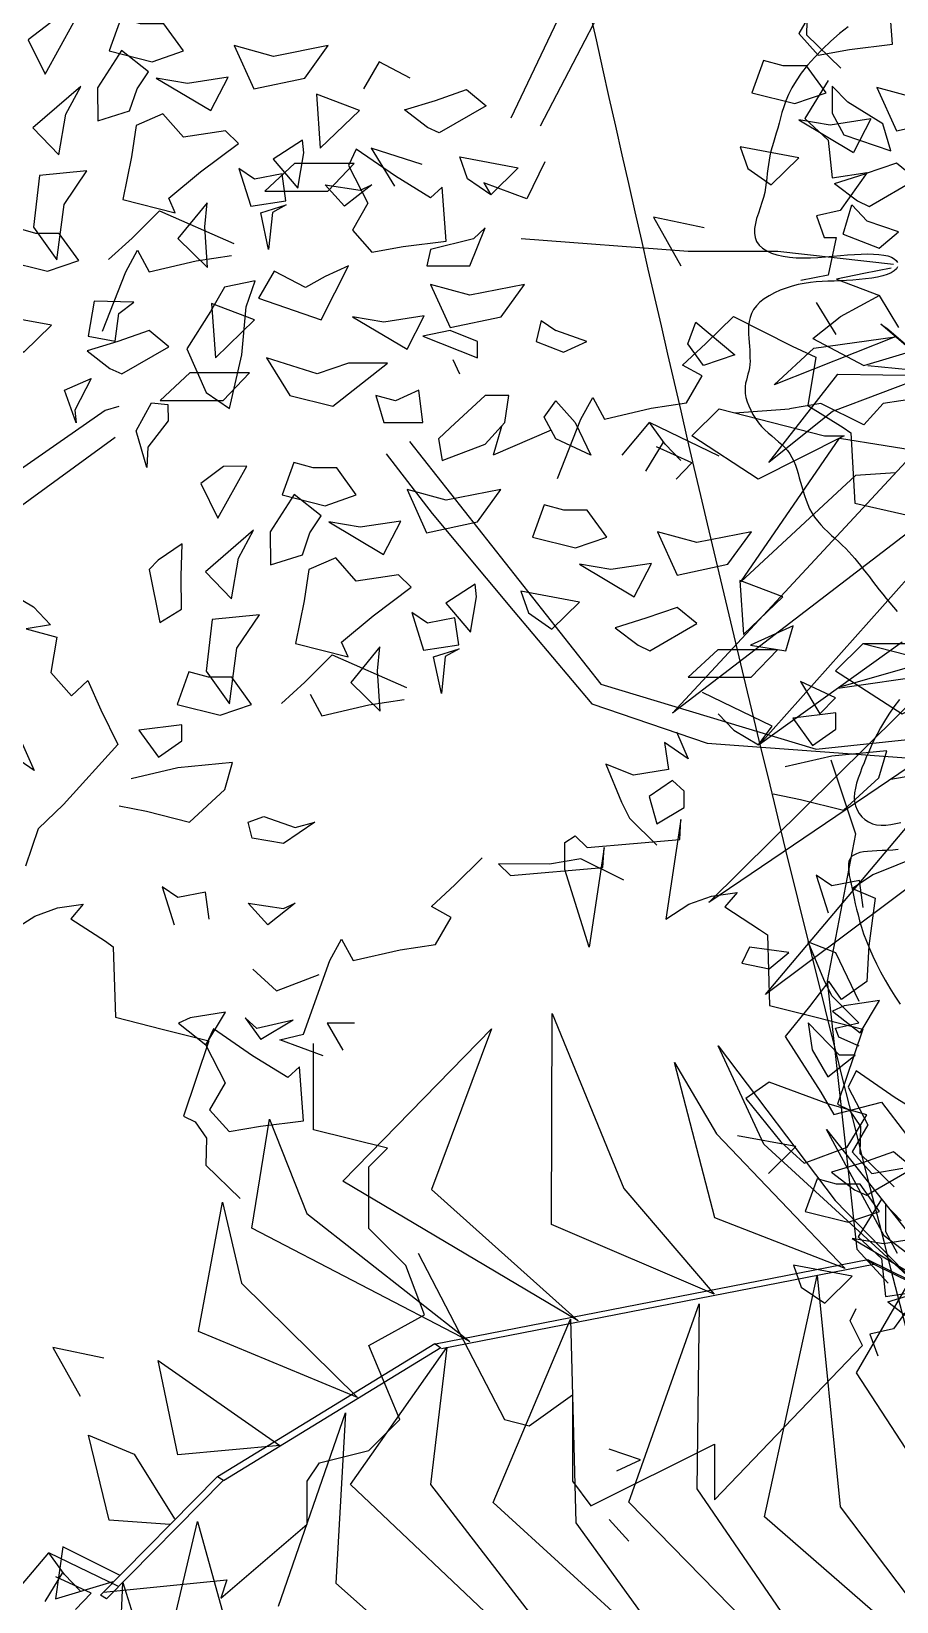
# Model space of a CAD drawing. Header units: metres. Extents: x 10 to 239, y 2 to 253.
# Drawn here: x 80.424 to 83.119, y 51.147 to 56.038 of the extents above; entities that cross this region are included whole.
import ezdxf

# ---------------------------------------------------------------- set-up
doc = ezdxf.new("R2010")
doc.units = ezdxf.units.M
doc.header["$MEASUREMENT"] = 0
doc.layers.add('1', color=7, linetype='Continuous')
doc.layers.add('cot200', color=9, linetype='Continuous')
doc.layers.add('barrera', color=7, linetype='Continuous', lineweight=0, true_color=0x9dbb63)
doc.layers.add('bloques ARBOLES', color=7, linetype='Continuous', true_color=0xb8d897)

# ---------------------------------------------------------------- blocks, each defined once
blk = doc.blocks.new('ARB5')
for points in [[(4843, 2720), (4814, 2786), (4781, 2854), (4745, 2920), (4707, 2984), (4668, 3044), (4629, 3097), (4590, 3143), (4553, 3182), (4516, 3214), (4481, 3242), (4446, 3266), (4413, 3287), (4381, 3306), (4350, 3324), (4321, 3341), (4292, 3359), (4265, 3376), (4238, 3393), (4212, 3409), (4186, 3424), (4159, 3438), (4133, 3451), (4106, 3463), (4079, 3474), (4051, 3485), (4023, 3496), (3995, 3507), (3966, 3520), (3936, 3534), (3906, 3551), (3876, 3569), (3846, 3590), (3815, 3610), (3784, 3630), (3754, 3647), (3724, 3661), (3694, 3670), (3666, 3673), (3638, 3670), (3611, 3660), (3585, 3644), (3561, 3622), (3539, 3595), (3518, 3564), (3499, 3528), (3482, 3489), (3467, 3447), (3454, 3402), (3442, 3356), (3432, 3308), (3423, 3259), (3414, 3211), (3405, 3163), (3397, 3116), (3387, 3071), (3378, 3028), (3368, 2988), (3357, 2951), (3346, 2917), (3333, 2887), (3321, 2862), (3307, 2842), (3292, 2827), (3277, 2817), (3263, 2813)], [(3235, 2820), (3224, 2831), (3215, 2848), (3208, 2870), (3204, 2898), (3203, 2929), (3204, 2965), (3208, 3003), (3213, 3043), (3220, 3085), (3227, 3127), (3236, 3168), (3245, 3208), (3254, 3247), (3263, 3286), (3271, 3324), (3279, 3362), (3285, 3400), (3290, 3440), (3293, 3480), (3293, 3521), (3292, 3563), (3288, 3604), (3281, 3645), (3273, 3684), (3262, 3720), (3248, 3753), (3231, 3782), (3212, 3806), (3191, 3826), (3168, 3842), (3143, 3855), (3118, 3866), (3091, 3874), (3064, 3880), (3038, 3886), (3011, 3891), (2986, 3896), (2961, 3901), (2936, 3906), (2913, 3912), (2890, 3918), (2869, 3925), (2849, 3933), (2830, 3943), (2812, 3953), (2794, 3963), (2776, 3974), (2758, 3984), (2738, 3992), (2717, 3999), (2693, 4004), (2667, 4006), (2639, 4006), (2609, 4003), (2579, 3998), (2548, 3991), (2517, 3981), (2486, 3970), (2457, 3957), (2430, 3942), (2404, 3926), (2379, 3909), (2354, 3892), (2331, 3875), (2307, 3860), (2283, 3846), (2259, 3834), (2234, 3825), (2208, 3818), (2181, 3813), (2153, 3809), (2125, 3807), (2096, 3806), (2067, 3806), (2037, 3806), (2007, 3806), (1976, 3805), (1945, 3804), (1914, 3802), (1883, 3799), (1852, 3794), (1822, 3787), (1791, 3777), (1762, 3765), (1732, 3751), (1703, 3736), (1675, 3719), (1646, 3701), (1619, 3684), (1592, 3666), (1565, 3650), (1538, 3634), (1512, 3620), (1486, 3607), (1460, 3594), (1433, 3582), (1405, 3570), (1377, 3558), (1348, 3546), (1317, 3533), (1285, 3520), (1252, 3507), (1219, 3493), (1185, 3478), (1151, 3463), (1117, 3448), (1083, 3432), (1050, 3416)], [(489, 3553), (451, 3601), (413, 3645), (376, 3685), (341, 3722), (307, 3755), (274, 3785), (241, 3813), (210, 3838), (179, 3863), (148, 3886), (119, 3909), (89, 3930), (60, 3951), (31, 3969), (2, 3985), (-26, 3998), (-55, 4008), (-83, 4014), (-111, 4015), (-139, 4012), (-166, 4005), (-191, 3994), (-214, 3979), (-235, 3961), (-253, 3939), (-267, 3914), (-278, 3886), (-285, 3856), (-290, 3824), (-293, 3790), (-295, 3757)], [(-462, 3820), (-455, 3855), (-448, 3890), (-440, 3924), (-432, 3957), (-426, 3988), (-420, 4017), (-417, 4044), (-415, 4068), (-416, 4091), (-420, 4110), (-426, 4127), (-437, 4141), (-451, 4152), (-469, 4160), (-490, 4166), (-514, 4171), (-541, 4174), (-569, 4176), (-599, 4177), (-631, 4179), (-663, 4181), (-696, 4183), (-731, 4185), (-768, 4187), (-807, 4187), (-848, 4187), (-891, 4186), (-937, 4184), (-987, 4179), (-1039, 4173), (-1093, 4165), (-1149, 4155), (-1207, 4143), (-1266, 4128), (-1326, 4112), (-1386, 4094), (-1446, 4073)]]:
    blk.add_lwpolyline(points)
blk = doc.blocks.new('A$C16B70096')
for p, q in [((1357, 1487), (1295, 1433.5)), ((1300.5, 1437.5), (1362.5, 1490.5)), ((1362.5, 1490.5), (1357, 1487)), ((1424, 1468.5), (1349.5, 1479)), ((1349.5, 1479), (1460.5, 1435)), ((1460.5, 1435), (1424, 1468.5)), ((1402, 1444.5), (1319.5, 1443.5)), ((1319.5, 1443.5), (1407, 1410.5)), ((1465.5, 1363.5), (1402, 1444.5)), ((1407, 1410.5), (1465.5, 1363.5)), ((1400.5, 1386), (1248.5, 1361.5)), ((1491, 1254), (1400.5, 1386)), ((1554, 1133.5), (1339.5, 1364)), ((1349, 1354), (1386, 1351.5)), ((1386, 1351.5), (1491, 1254)), ((1328.5, 1306), (1554, 1133.5)), ((1474, 1104.5), (1336, 1259.5)), ((1399, 1158), (1219.5, 1209)), ((1343, 1198.5), (1474, 1104.5)), ((1156, 1191), (1402, 1156)), ((1520.5, 959.5), (1316.5, 1161.5)), ((1139.5, 1110.5), (1353.5, 1072.5)), ((1295, 1112.5), (1520.5, 959.5)), ((1468.5, 875), (1311, 1062)), ((1291.5, 1007.5), (1468.5, 875)), ((1664.5, 857.5), (1598.5, 697)), ((1665, 664), (1664.5, 857.5)), ((1856.5, 703.5), (1720, 843.5)), ((1720, 843.5), (1775, 696)), ((1512, 828), (1404.5, 686)), ((1470, 737.5), (1512, 828)), ((1552, 812.5), (1513.5, 747)), ((1515, 670), (1552, 812.5)), ((1412.5, 751), (1326.5, 642.5)), ((1359.5, 653.5), (1412.5, 751)), ((1924, 760.5), (1889.5, 674)), ((1940, 660.5), (1924, 760.5)), ((1331.5, 610.5), (1470, 737.5)), ((1513.5, 747), (1395.5, 623.5)), ((1598.5, 697), (1515.5, 600)), ((1640.5, 575.5), (1856.5, 703.5)), ((1775, 696), (1640.5, 575.5)), ((1404.5, 686), (1331.5, 610.5)), ((1967, 684.5), (1949.5, 610)), ((1989, 565.5), (1967, 684.5)), ((1395.5, 623.5), (1515, 670)), ((1515.5, 600), (1665, 664)), ((1889.5, 674), (1740, 556.5)), ((1253.5, 572), (1359.5, 653.5)), ((1740, 556.5), (1940, 660.5)), ((1097.5, 495), (1374.5, 631.5)), ((1369, 627.5), (1099, 494)), ((1369, 627.5), (1374.5, 631.5)), ((1374.5, 631.5), (1369, 627.5)), ((1766, 550), (1369, 627.5)), ((1374.5, 631.5), (1771.5, 554)), ((1385, 527.5), (1336.5, 611)), ((1421, 617), (1400, 404.5)), ((1469.5, 395.5), (1421, 617)), ((1949.5, 610), (1843, 505)), ((1594, 409), (1529.5, 591)), ((1529.5, 591), (1531.5, 421)), ((1647.5, 577), (1642.5, 390)), ((1718.5, 408.5), (1647.5, 577)), ((1843, 505), (1989, 565.5)), ((1849.5, 425), (1761, 551)), ((1761, 551), (1776, 425)), ((1772, 554.5), (1766.5, 550.5)), ((1766.5, 550.5), (1966, 428.5)), ((1771.5, 554), (1767, 551)), ((1971.5, 432.5), (1772, 554.5)), ((2026, 539), (1914.5, 461)), ((2008, 452.5), (2026, 539)), ((1258, 332.5), (1385, 527.5)), ((1915.5, 313.5), (1854, 491)), ((1854, 491), (1863, 334.5)), ((2090, 470.5), (2048, 453)), ((2071, 392.5), (2090, 470.5)), ((1914.5, 461), (2008, 452.5)), ((2048, 453), (2011, 393.5)), ((1531.5, 421), (1357.5, 167.5)), ((1577.5, 167.5), (1849.5, 425)), ((1776, 425), (1577.5, 167.5)), ((1971.5, 432.5), (1966, 429)), ((1966, 429), (2073.5, 320)), ((2079, 323.5), (1971.5, 432.5)), ((1400, 404.5), (1248, 203)), ((1357.5, 167.5), (1594, 409)), ((1535.5, 241.5), (1718.5, 408.5)), ((1248, 203), (1469.5, 395.5)), ((1642.5, 390), (1535.5, 241.5)), ((1990, 391), (1961.5, 288.5)), ((2016.5, 279), (1990, 391)), ((2015.5, 388.5), (2071, 392.5)), ((2061.5, 342), (2113.5, 368)), ((2113.5, 368), (2120.5, 320)), ((1863, 334.5), (1740.5, 226)), ((2058.5, 335), (2018, 205)), ((2063, 237.5), (2058.5, 335)), ((2120.5, 320), (2067.5, 336)), ((2073.5, 320), (2079, 323.5))]:
    blk.add_line(p, q)
blk = doc.blocks.new('ARBOL22')
for points in [[(0.2961, 0.2167), (0.4461, 0.5042), (0.6051, 0.5828), (0.6248, 0.7006), (0.782, 0.7399), (0.9196, 0.8578), (0.9393, 1.015), (1.0179, 1.2704), (1.0375, 1.624)], [(0.2513, 0.2291), (0.3889, 0.5182), (0.6248, 0.6613), (0.7231, 0.7203), (0.9393, 0.8185), (0.9786, 0.956), (1.0565, 1.565)], [(0.7047, 0.3973), (0.7037, 0.3559), (0.7564, 0.3049)], [(0.8357, 0.3418), (0.8296, 0.4247)], [(0.7158, 0.3998), (0.6919, 0.3584)], [(0.6919, 0.3584), (0.7219, 0.3252)], [(0.7698, 0.3336), (0.8357, 0.3418)], [(0.0968, 0.29), (0.0489, 0.3149), (0.0249, 0.2734)], [(0.6381, 0.3169), (0.6201, 0.2672)], [(0.668, 0.3087), (0.6381, 0.3169)], [(0.7219, 0.3252), (0.7698, 0.3336)], [(0.7039, 0.3087), (0.668, 0.3087)], [(0.7339, 0.2672), (0.7039, 0.3087)], [(0.6201, 0.2672), (0.686, 0.2507)], [(0.686, 0.2507), (0.7339, 0.2672)], [(0.7371, 0.286), (0.7012, 0.228)], [(0.743, 0.2777), (0.743, 0.2362)], [(0.7671, 0.2529), (0.743, 0.2777)], [(0.8117, 0.2756), (0.8416, 0.2092)], [(0.8716, 0.259), (0.8117, 0.2756)], [(0.8209, 0.2198), (0.7671, 0.2529)], [(0.7398, 0.2176), (0.6919, 0.2258)], [(0.6919, 0.2258), (0.7758, 0.1761)], [(0.7012, 0.228), (0.7371, 0.1949)], [(0.8021, 0.2272), (0.7398, 0.2176)], [(0.743, 0.2362), (0.761, 0.2031)], [(0.8021, 0.2272), (0.7758, 0.1761)], [(0.833, 0.1782), (0.8209, 0.2198)], [(0.8416, 0.2092), (0.9195, 0.2258)], [(0.7371, 0.1949), (0.743, 0.1369)], [(0.761, 0.2031), (0.833, 0.1782)], [(0.1148, 0.1574), (0.0369, 0.1823), (0.0728, 0.1243)], [(0.3029, 0.1617), (0.2755, 0.1047), (0.2096, 0.1296), (0.2203, 0.111), (0.1844, 0.1357), (0.1725, 0.169), (0.2623, 0.1523), (0.2203, 0.111)], [(0.6919, 0.1679), (0.6022, 0.1845)], [(0.6022, 0.1845), (0.614, 0.1512)], [(0.614, 0.1512), (0.6499, 0.1265)], [(0.6499, 0.1265), (0.6919, 0.1679)], [(0.743, 0.1369), (0.7969, 0.1451)], [(0.7969, 0.1451), (0.7551, 0.0872)], [(0.8416, 0.1596), (0.7937, 0.143)], [(0.8716, 0.1348), (0.8416, 0.1596)], [(0.7466, 0.1285), (0.7937, 0.143)], [(0.7466, 0.1285), (0.7817, 0.1017)], [(0.7998, 0.0933), (0.8716, 0.1348)], [(0.7817, 0.1017), (0.7998, 0.0933)], [(-0.3653, 0.0117), (-0.3294, 0.0448), (-0.2874, 0.0863), (-0.1736, 0.0366)], [(0.4693, 0.0769), (0.5113, 0.0023)], [(0.5472, 0.0602), (0.4693, 0.0769)], [(0.7551, 0.0872), (0.7192, 0.0789)], [(0.7192, 0.0789), (0.731, 0.0458)], [(0.7602, 0.0509), (0.773, 0.0956)], [(0.7969, 0.0707), (0.773, 0.0956)], [(0.7602, 0.0509), (0.815, 0.0292)], [(0.8448, 0.0541), (0.7969, 0.0707)], [(0.815, 0.0292), (0.8448, 0.0541)], [(-0.3749, -0.098), (-0.339, -0.007), (-0.3211, 0.0261)], [(-0.3211, 0.0261), (-0.3031, -0.007)], [(0.8368, 0.0045), (0.6599, 0.0241), (0.5223, 0.0241), (0.2667, 0.0438)], [(0.731, 0.0458), (0.7491, 0.0458)], [(0.7491, 0.0458), (0.7371, -0.0122)], [(-0.3031, -0.007), (-0.2313, 0.0097)], [(-0.2313, 0.0097), (-0.1773, 0.0179)], [(0.7371, -0.0122), (0.6951, -0.0204)], [(0.7914, -0.0097), (0.7496, -0.0181)], [(0.7496, -0.0181), (0.8155, -0.043)], [(0.8334, -0.0015), (0.7914, -0.0097)], [(0.8155, -0.043), (0.7555, -0.0761)], [(0.8454, -0.0925), (0.8155, -0.043)], [(0.7491, -0.1032), (0.7192, -0.0537)], [(0.2974, -0.0817), (0.2896, -0.1137)], [(0.2974, -0.0817), (0.3196, -0.097)], [(0.3224, -0.3238), (0.3583, -0.2327), (0.3762, -0.1996), (0.3942, -0.2327), (0.466, -0.2161), (0.52, -0.2078), (0.5439, -0.1665), (0.5139, -0.1499), (0.5498, -0.1167), (0.5918, -0.0752), (0.682, -0.1209), (0.7179, -0.1376), (0.706, -0.212), (0.7599, -0.2453), (0.7719, -0.2535), (0.7778, -0.3612), (0.8496, -0.3777), (0.9216, -0.3943), (0.8855, -0.5103), (0.9037, -0.5185), (0.9216, -0.5434), (0.9216, -0.5847), (0.9755, -0.6345)], [(0.5219, -0.1174), (0.534, -0.0843)], [(0.534, -0.0843), (0.5938, -0.1341)], [(0.7137, -0.1092), (0.7555, -0.0761)], [(0.2896, -0.1137), (0.3316, -0.1302)], [(0.3675, -0.1137), (0.3196, -0.097)], [(0.3316, -0.1302), (0.3675, -0.1137)], [(0.5458, -0.1505), (0.5219, -0.1174)], [(0.7137, -0.1092), (0.7914, -0.1505)], [(0.1727, -0.1638), (0.1623, -0.1417)], [(0.5938, -0.1341), (0.5458, -0.1505)], [(0.7914, -0.1505), (0.8752, -0.1257)], [(0.7975, -0.1505), (0.8813, -0.1589)], [(-0.3497, -0.2135), (-0.3706, -0.2193), (-0.5363, -0.3345), (-0.5603, -0.4025), (-0.8832, -0.5386), (-1.0617, -0.6423), (-1.205, -0.6077), (-1.4148, -0.6158)], [(0.3017, -0.2296), (0.3196, -0.2048)], [(0.3196, -0.2048), (0.3496, -0.2379)], [(0.7255, -0.2085), (0.6776, -0.2169)], [(0.7914, -0.2416), (0.7255, -0.2085)], [(0.8214, -0.2085), (0.7914, -0.2416)], [(0.8752, -0.2003), (0.8214, -0.2085)], [(0.3196, -0.2627), (0.3017, -0.2296)], [(0.3496, -0.2379), (0.3735, -0.2876)], [(0.4214, -0.2876), (0.4634, -0.2379)], [(0.5698, -0.2894), (0.4634, -0.2379)], [(0.4873, -0.271), (0.4634, -0.2379)], [(0.5279, -0.2582), (0.5699, -0.2169)], [(0.5699, -0.2169), (0.7316, -0.2582)], [(0.5938, -0.223), (0.6776, -0.2169)], [(-0.5926, -0.4537), (-0.4803, -0.5201), (-0.4546, -0.5477), (-0.4917, -0.5541), (-0.4445, -0.5667), (-0.454, -0.6206), (-0.4224, -0.6564), (-0.3971, -0.6333), (-0.3771, -0.6778), (-0.3511, -0.7309), (-0.4345, -0.8229), (-0.4734, -0.8604), (-0.4925, -0.9173)], [(-0.3553, -0.2607), (-0.5919, -0.433), (-1.0999, -0.6914), (-1.4181, -0.5798)], [(0.2364, -0.2438), (0.2238, -0.2876)], [(0.3125, -0.2497), (0.2238, -0.2876)], [(0.3735, -0.2876), (0.3196, -0.2627)], [(0.6297, -0.3245), (0.5279, -0.2582)], [(0.7614, -0.2582), (0.6297, -0.3245)], [(0.7316, -0.2582), (0.7614, -0.2582)], [(0.0601, -0.2856), (0.1301, -0.3773), (0.2543, -0.5256), (0.3747, -0.669), (0.5514, -0.7291), (0.9606, -0.7594), (1.1512, -1.2067), (1.2148, -1.3558), (1.3427, -1.5344)], [(0.0955, -0.2667), (0.3885, -0.6389), (0.7185, -0.7382), (1.0902, -0.6989), (1.7287, -0.836)], [(0.4843, -0.2679), (0.4573, -0.3125)], [(0.5279, -0.2996), (0.474, -0.2749)], [(0.5113, -0.2959), (0.4873, -0.271)], [(0.504, -0.3245), (0.5279, -0.2996)], [(1.0118, -0.6015), (0.9459, -0.5684), (0.898, -0.5768), (0.7903, -0.5768), (0.7483, -0.6181), (0.8501, -0.6844), (0.9818, -0.6181), (0.952, -0.6181), (0.7903, -0.5768)], [(-0.1007, -0.6685), (-0.0648, -0.6354), (-0.0228, -0.5938), (0.0911, -0.6436)], [(-0.0565, -0.654), (-0.0385, -0.6871)], [(-0.0385, -0.6871), (0.0333, -0.6705)], [(0.0333, -0.6705), (0.0873, -0.6623)], [(0.5686, -0.6844), (0.5926, -0.7092), (0.6304, -0.7316), (0.6511, -0.7028), (0.5447, -0.6513)], [(0.8788, -0.9013), (0.8053, -0.9308), (0.7741, -0.9519), (0.8088, -0.9666), (0.7992, -1.0396), (0.7963, -1.0942), (0.7574, -1.122), (0.738, -1.0938), (0.7085, -1.1327), (0.6713, -1.1786), (0.7255, -1.2638), (0.7455, -1.2979), (0.8185, -1.2789), (0.8568, -1.3293)], [(0.5044, -0.7116), (0.5223, -0.753), (0.4864, -0.7281), (0.4923, -0.7696), (0.4385, -0.7779), (0.3966, -0.7614), (0.4205, -0.8194), (0.4326, -0.8441), (0.4744, -0.8856)], [(-0.4976, -0.7297), (-0.4796, -0.7711), (-0.5155, -0.7462), (-0.5096, -0.7877), (-0.5634, -0.796), (-0.6053, -0.7795), (-0.5814, -0.8375), (-0.5694, -0.8622), (-0.5275, -0.9037)], [(0.6528, -0.8069), (0.6948, -0.8153), (0.7607, -0.8318), (0.8146, -0.7822), (0.8266, -0.7407), (0.7428, -0.7489), (0.671, -0.7656)], [(-0.3491, -0.825), (-0.3071, -0.8334), (-0.2412, -0.8499), (-0.1873, -0.8003), (-0.1753, -0.7588), (-0.2591, -0.767), (-0.331, -0.7837)], [(0.741, -0.7545), (0.7789, -0.8679), (0.7354, -1.0938), (0.7809, -1.5045), (0.829, -1.5566)], [(-0.5137, -1.0167), (-0.4783, -0.994), (-0.4437, -0.9815), (-0.4045, -0.976), (-0.423, -0.998), (-0.37, -1.0326), (-0.3582, -1.0411), (-0.3548, -1.1489), (-0.2834, -1.1671), (-0.2118, -1.1854), (-0.2507, -1.3005), (-0.2327, -1.3092), (-0.2154, -1.3344), (-0.2164, -1.3758), (-0.1637, -1.4268)], [(0.4238, -0.9392), (0.3579, -0.9061), (0.31, -0.9145), (0.2317, -0.914), (0.2503, -0.9317), (0.3918, -0.9194), (0.3936, -0.8887), (0.3706, -1.0414), (0.3336, -0.9224), (0.3336, -0.8811), (0.3494, -0.8713), (0.368, -0.8889), (0.5095, -0.8766), (0.5113, -0.8459), (0.4883, -0.9986), (0.5236, -0.9759), (0.5583, -0.9634), (0.5975, -0.958), (0.5789, -0.9799), (0.6319, -1.0145), (0.6438, -1.023), (0.6471, -1.1308), (0.7185, -1.149), (0.7901, -1.1673), (0.7513, -1.2824), (0.7692, -1.2911), (0.7865, -1.3163), (0.7856, -1.3577), (0.8382, -1.4087)], [(-0.0369, -1.2083), (-0.1028, -1.1835), (-0.0669, -1.1751), (-0.0264, -1.0623), (-0.0085, -1.0292), (0.0095, -1.0623), (0.0813, -1.0457), (0.1353, -1.0375), (0.1592, -0.9961), (0.1292, -0.9795), (0.1651, -0.9464), (0.2071, -0.9049)], [(0.7428, -0.9477), (0.7187, -0.9313)], [(0.7187, -0.9313), (0.7369, -0.9892)], [(-0.2832, -0.9494), (-0.2651, -1.0073)], [(-0.2591, -0.9658), (-0.2832, -0.9494)], [(-0.2171, -0.9576), (-0.2591, -0.9658)], [(-0.2112, -0.9989), (-0.2171, -0.9576)], [(0.7848, -0.9395), (0.7428, -0.9477)], [(0.7907, -0.9808), (0.7848, -0.9395)], [(-0.1214, -1.0073), (-0.1513, -0.9742)], [(-0.1513, -0.9742), (-0.0974, -0.9825)], [(-0.0794, -0.9742), (-0.1214, -1.0073)], [(-0.0974, -0.9825), (-0.0794, -0.9742)], [(0.7847, -1.1931), (0.7532, -1.1793), (0.7483, -1.1658), (0.7842, -1.1575), (0.7424, -1.116), (0.7303, -1.0913), (0.7065, -1.0333), (0.7483, -1.0498), (0.7842, -1.1244)], [(-0.1444, -1.0752), (-0.1084, -1.1083)], [(-0.1084, -1.1083), (-0.0426, -1.0834)], [(0.8157, -1.1233), (0.7617, -1.1317)], [(0.7858, -1.173), (0.8157, -1.1233)], [(-0.2402, -1.1498), (-0.2582, -1.158)], [(-0.1862, -1.1414), (-0.2402, -1.1498)], [(-0.2162, -1.1911), (-0.1862, -1.1414)], [(-0.1384, -1.1662), (-0.1564, -1.1498)], [(-0.1564, -1.1498), (-0.1323, -1.1829)], [(-0.0828, -1.1536), (-0.1384, -1.1662)], [(-0.0828, -1.1536), (-0.1323, -1.1829)], [(0.7617, -1.1317), (0.7438, -1.1399)], [(0.7438, -1.1399), (0.7858, -1.173)], [(-0.2582, -1.158), (-0.2162, -1.1911)], [(0.0115, -1.158), (-0.0305, -1.158)], [(-0.0305, -1.158), (-0.0067, -1.1993)], [(-0.373, -2.0299), (-0.184, -2.011), (-0.1934, -2.0393), (-0.0611, -1.9259), (-0.0611, -1.8598), (-0.0422, -1.8315), (0.0334, -1.8126), (0.0807, -1.7653), (0.0334, -1.652), (0.1185, -1.6047), (0.0901, -1.5292), (0.0334, -1.4725), (0.0334, -1.378), (0.0618, -1.3497), (-0.0516, -1.3213), (-0.0516, -1.1891)], [(0.7797, -1.231), (0.7678, -1.2559)], [(0.8396, -1.2725), (0.7797, -1.231)], [(0.7678, -1.2559), (0.7976, -1.3138)], [(0.8935, -1.3056), (0.8396, -1.2725)], [(0.7976, -1.3138), (0.7737, -1.3552)], [(0.6456, -1.3885), (0.6876, -1.3471), (0.5979, -1.3305)], [(0.7737, -1.3552), (0.8037, -1.3885)], [(0.8037, -1.3885), (0.8516, -1.3801)], [(0.7199, -1.3967), (0.7019, -1.4464)], [(0.7498, -1.4049), (0.7199, -1.3967)], [(0.7858, -1.4049), (0.7498, -1.4049)], [(0.8157, -1.4464), (0.7858, -1.4049)], [(0.8189, -1.4277), (0.783, -1.4856)], [(0.8489, -1.4608), (0.8248, -1.4359)], [(0.8248, -1.4359), (0.8248, -1.4774)], [(0.7019, -1.4464), (0.7678, -1.4629)], [(0.7678, -1.4629), (0.8157, -1.4464)], [(0.7737, -1.4878), (0.8576, -1.5375)], [(0.8217, -1.496), (0.7737, -1.4878)], [(0.783, -1.4856), (0.8189, -1.5187)], [(0.8839, -1.4865), (0.8217, -1.496)], [(0.8248, -1.4774), (0.8428, -1.5105)], [(0.109, -1.5103), (0.2413, -1.7653), (0.2791, -1.7748), (0.3453, -1.7276), (0.3453, -1.8598), (0.3736, -1.8976), (0.5627, -1.8031), (0.5627, -1.8882), (0.7895, -1.652), (0.7706, -1.6142), (0.78, -1.5953)], [(0.684, -1.5291), (0.6958, -1.5624)], [(0.7737, -1.5457), (0.684, -1.5291)], [(0.8189, -1.5187), (0.8248, -1.5767)], [(0.6958, -1.5624), (0.7317, -1.5871)], [(0.7317, -1.5871), (0.7737, -1.5457)], [(0.8248, -1.5767), (0.8787, -1.5685)], [(0.8284, -1.5851), (0.8755, -1.5706)], [(0.8284, -1.5851), (0.8635, -1.612)], [(0.8787, -1.5685), (0.8369, -1.6265)], [(0.8369, -1.6265), (0.801, -1.6347)], [(0.801, -1.6347), (0.8128, -1.6678)], [(-0.3729, -1.6715), (-0.4508, -1.6548)], [(-0.4508, -1.6548), (-0.4088, -1.7294)], [(0.4494, -1.8273), (0.4014, -1.8107)], [(0.4134, -1.8438), (0.4494, -1.8273)], [(0.4014, -1.9184), (0.4314, -1.9515)], [(-0.4987, -2.0193), (-0.4567, -1.9696)], [(-0.3503, -2.0211), (-0.4567, -1.9696)], [(-0.4328, -2.0027), (-0.4567, -1.9696)], [(-0.4358, -1.9996), (-0.4628, -2.0442)], [(-0.3922, -2.0313), (-0.4461, -2.0066)], [(-0.4088, -2.0276), (-0.4328, -2.0027)], [(-0.4161, -2.0562), (-0.3922, -2.0313)]]:
    blk.add_lwpolyline(points)
for points in [[(-0.4886, 0.3487), (-0.4627, 0.2957), (-0.4184, 0.3755), (-0.4537, 0.3749)], [(-0.3464, 0.3811), (-0.3643, 0.3314), (-0.2985, 0.3149), (-0.2505, 0.3314), (-0.2805, 0.3729), (-0.3164, 0.3729)], [(-0.0649, 0.29), (-0.029, 0.3398), (-0.1128, 0.3231), (-0.1728, 0.3398), (-0.1428, 0.2734)], [(-0.382, 0.2243), (-0.3331, 0.2395), (-0.3217, 0.2735), (-0.3043, 0.2993), (-0.3457, 0.3321), (-0.3823, 0.2749)], [(-0.1823, 0.2913), (-0.2446, 0.2818), (-0.2925, 0.29), (-0.2087, 0.2403)], [(-0.4309, 0.2344), (-0.4078, 0.2772), (-0.4816, 0.2136), (-0.4416, 0.1724)], [(-0.041, 0.1823), (0.0189, 0.2403), (-0.0469, 0.2651)], [(0.2131, 0.2475), (0.1413, 0.206), (0.1232, 0.2144), (0.0881, 0.2412), (0.1352, 0.2557), (0.1831, 0.2723)], [(-0.1663, 0.1898), (-0.1861, 0.209), (-0.2505, 0.1992), (-0.2821, 0.235), (-0.3232, 0.2172), (-0.3305, 0.1691), (-0.3437, 0.104), (-0.2632, 0.0834), (-0.2733, 0.1057), (-0.2247, 0.1462)], [(-0.0757, 0.1213), (-0.0664, 0.1752), (-0.0685, 0.1949), (-0.1133, 0.1656)], [(0.0022, 0.156), (0.032, 0.098), (0.0081, 0.0567), (0.0381, 0.0234), (0.086, 0.0318), (0.1519, 0.0401), (0.1458, 0.1229), (0.1279, 0.1063), (0.074, 0.1394), (0.0141, 0.1809)], [(-0.4803, 0.0615), (-0.4446, 0.0116), (-0.4336, 0.0964), (-0.3988, 0.1479), (-0.4712, 0.1406)], [(-0.1656, 0.1513), (-0.1475, 0.0934), (-0.0936, 0.1018), (-0.0996, 0.1431), (-0.1416, 0.1349)], [(-0.0295, 0.1167), (0.011, 0.1589), (-0.0804, 0.1589), (-0.126, 0.1167)], [(0.0202, 0.1182), (0.0381, 0.1265), (-0.0039, 0.0934), (-0.0337, 0.1265)], [(-0.2138, -0.0001), (-0.218, 0.0618), (-0.2145, 0.0985), (-0.2591, 0.044)], [(-0.1144, 0.084), (-0.1202, 0.0272), (-0.1322, 0.0835), (-0.0931, 0.0957)], [(-0.5249, 0.0105), (-0.459, -0.006), (-0.411, 0.0105), (-0.441, 0.052), (-0.4769, 0.052), (-0.5069, 0.0602)], [(0.122, 0.0023), (0.1878, 0.0023), (0.2117, 0.0602), (0.1938, 0.0438), (0.1279, 0.0271)], [(-0.0398, -0.0806), (0.0022, 0.0023), (-0.0337, -0.0142), (-0.0637, -0.0308), (-0.1116, -0.006), (-0.1356, -0.0475)], [(-0.1878, -0.0304), (-0.2091, -0.0675), (-0.2457, -0.1247), (-0.2159, -0.1916), (-0.1804, -0.2162), (-0.1615, -0.1341), (-0.1544, -0.0607), (-0.141, -0.0209)], [(0.1579, -0.0925), (0.2358, -0.0759), (0.2717, -0.0262), (0.1878, -0.0428), (0.1279, -0.0262)], [(-0.3499, -0.0708), (-0.3267, -0.0532), (-0.3874, -0.0519), (-0.3966, -0.1057), (-0.3555, -0.1132)], [(-0.2015, -0.1386), (-0.1416, -0.0806), (-0.2075, -0.0557)], [(-0.5309, -0.1054), (-0.495, -0.1302), (-0.453, -0.0888), (-0.5428, -0.0722)], [(0.092, -0.1256), (0.1183, -0.0746), (0.0561, -0.0841), (0.0081, -0.0759)], [(-0.3633, -0.155), (-0.3452, -0.1634), (-0.2733, -0.1219), (-0.3033, -0.097), (-0.3512, -0.1137), (-0.3984, -0.1282)], [(0.1999, -0.1386), (0.1999, -0.1137), (0.1579, -0.097), (0.116, -0.1054)], [(-0.1236, -0.1386), (-0.0877, -0.1965), (-0.0218, -0.213), (0.062, -0.1468), (0.0022, -0.1468), (-0.0457, -0.1634)], [(-0.19, -0.2041), (-0.1495, -0.1619), (-0.2409, -0.1619), (-0.2865, -0.2041)], [(-0.4172, -0.2188), (-0.4151, -0.2384), (-0.4331, -0.1881), (-0.3923, -0.1704)], [(0.074, -0.2048), (0.0441, -0.1965), (0.0561, -0.2379), (0.116, -0.2379), (0.1099, -0.1881)], [(-0.2744, -0.21), (-0.2742, -0.2352), (-0.3052, -0.2754), (-0.3068, -0.3065), (-0.3229, -0.2505), (-0.2998, -0.2077)], [(0.1458, -0.2959), (0.2117, -0.271), (0.2417, -0.2379), (0.2478, -0.1965), (0.2117, -0.1965), (0.1579, -0.2461), (0.1399, -0.2627)], [(-0.2239, -0.3315), (-0.1981, -0.3845), (-0.1538, -0.3047), (-0.1891, -0.3053)], [(-0.0818, -0.2991), (-0.0997, -0.3488), (-0.0338, -0.3653), (0.0141, -0.3488), (-0.0159, -0.3073), (-0.0518, -0.3073)], [(-0.1174, -0.4559), (-0.0685, -0.4407), (-0.057, -0.4067), (-0.0397, -0.3809), (-0.0811, -0.348), (-0.1177, -0.4052)], [(0.1997, -0.3902), (0.2356, -0.3404), (0.1518, -0.357), (0.0918, -0.3404), (0.1218, -0.4068)], [(0.3979, -0.4136), (0.3679, -0.3721), (0.332, -0.3721), (0.302, -0.3638), (0.2841, -0.4136), (0.35, -0.43)], [(-0.1662, -0.4457), (-0.1432, -0.4029), (-0.217, -0.4666), (-0.177, -0.5078)], [(0.0823, -0.3888), (0.02, -0.3984), (-0.0279, -0.3902), (0.0559, -0.4399)], [(0.5056, -0.4715), (0.5835, -0.4549), (0.6194, -0.4052), (0.5356, -0.4218), (0.4757, -0.4052)], [(-0.2529, -0.4238), (-0.2895, -0.4485), (-0.3032, -0.463), (-0.2867, -0.5443), (-0.2536, -0.5238), (-0.2541, -0.473)], [(0.0984, -0.4903), (0.0786, -0.4712), (0.0141, -0.481), (-0.0175, -0.4452), (-0.0586, -0.463), (-0.0659, -0.5111), (-0.0791, -0.5762), (0.0014, -0.5968), (-0.0086, -0.5745), (0.0399, -0.534)], [(0.4038, -0.4631), (0.3559, -0.4549), (0.4397, -0.5047), (0.4661, -0.4536)], [(0.6015, -0.4798), (0.6074, -0.5626), (0.6674, -0.5047)], [(0.189, -0.5588), (0.1982, -0.505), (0.1961, -0.4853), (0.1514, -0.5146)], [(0.278, -0.5295), (0.3139, -0.5542), (0.3559, -0.5129), (0.2661, -0.4963)], [(0.099, -0.5288), (0.1171, -0.5868), (0.171, -0.5784), (0.1651, -0.5371), (0.1231, -0.5453)], [(0.4457, -0.5791), (0.4638, -0.5875), (0.5356, -0.546), (0.5056, -0.5211), (0.4577, -0.5378), (0.4106, -0.5523)], [(-0.2157, -0.6187), (-0.18, -0.6686), (-0.169, -0.5838), (-0.1342, -0.5323), (-0.2066, -0.5396)], [(0.6832, -0.5491), (0.6182, -0.5791), (0.672, -0.5875)], [(0.0509, -0.6803), (0.0466, -0.6184), (0.0501, -0.5817), (0.0055, -0.6362)], [(0.1502, -0.5962), (0.1445, -0.653), (0.1325, -0.5967), (0.1715, -0.5844)], [(0.5224, -0.6282), (0.6189, -0.6282), (0.6595, -0.586), (0.5681, -0.586)], [(-0.2602, -0.6697), (-0.1943, -0.6861), (-0.1464, -0.6697), (-0.1764, -0.6282), (-0.2123, -0.6282), (-0.2423, -0.6199)], [(0.7483, -0.6595), (0.6944, -0.6348), (0.7244, -0.6844)], [(0.7487, -0.6827), (0.6828, -0.691), (0.7128, -0.7325), (0.7487, -0.7076)], [(-0.2532, -0.7008), (-0.3191, -0.7091), (-0.2891, -0.7506), (-0.2532, -0.7257)], [(0.4984, -0.7861), (0.4625, -0.811), (0.4744, -0.8525), (0.5164, -0.8276), (0.5164, -0.8027)], [(-0.1274, -0.8417), (-0.0794, -0.8583), (-0.0495, -0.8499), (-0.0974, -0.883), (-0.1453, -0.8748), (-0.1513, -0.8499)], [(0.6465, -1.0747), (0.6765, -1.0498), (0.6165, -1.0416), (0.6045, -1.0664)], [(-0.1868, -1.2497), (-0.2107, -1.291), (-0.1807, -1.3243), (-0.1328, -1.3159), (-0.0669, -1.3076), (-0.073, -1.2248), (-0.091, -1.2414), (-0.1448, -1.2083), (-0.2048, -1.1668), (-0.2166, -1.1917)], [(0.7363, -1.2404), (0.7783, -1.2073), (0.7544, -1.2073), (0.7065, -1.1575), (0.7124, -1.1989)], [(0.6645, -1.3397), (0.7004, -1.3728), (0.7662, -1.3479), (0.7962, -1.2984), (0.7363, -1.2817), (0.6465, -1.2486), (0.6106, -1.2735)], [(0.7774, -1.4133), (0.7955, -1.4217), (0.8673, -1.3802), (0.8373, -1.3553), (0.7894, -1.372), (0.7423, -1.3865)]]:
    blk.add_lwpolyline(points, close=True)
blk = doc.blocks.new('asddsd')
at = {"layer": 'bloques ARBOLES'}
for name, p, xscale, yscale, zscale in [('ARBOL22', (62.7788, 46.0015), 2.033276188942182, 2.033276188942182, 2.033276188942182), ('A$C16B70096', (69.0641, 40.7674), -0.003392618244440136, 0.003392618244440136, 0.003392618244440136), ('A$C16B70096', (69.0641, 40.7674), -0.003392618244440136, 0.003392618244440136, 0.003392618244440136)]:
    blk.add_blockref(name, p, dxfattribs=dict(at, xscale=xscale, yscale=yscale, zscale=zscale))
at = {"layer": 'bloques ARBOLES', "xscale": 0.0004740765671158, "yscale": 0.0004740765671158, "zscale": 0.0004740765671158, "rotation": 105.198054615763}
blk.add_blockref('ARB5', (66.1855, 44.8734), dxfattribs=at)

msp = doc.modelspace()

# ---------------------------------------------------------------- linework, layer by layer
at = {"layer": 'barrera'}
for points, knots in [([(75.73942, 62.39456), (75.90592, 56.61362), (75.56894, 49.9644), (78.41125, 43.31829), (87.62299, 43.14607), (90.20739, 40.93833), (88.83191, 38.80337)], [0, 0, 0, 0, 0.8755826, 1.8755826, 2.8755826, 3.8755826, 3.8755826, 3.8755826, 3.8755826]), ([(90.10427, 41.59228), (90.10054, 41.59937), (90.09678, 41.60643), (89.93855, 41.90036), (89.73541, 42.14874), (89.27878, 42.57262), (89.02506, 42.74985), (88.48436, 43.0573), (88.19676, 43.18766), (87.20305, 43.56395), (86.43212, 43.73837), (84.84876, 44.02664), (84.03139, 44.144), (82.45549, 44.42871), (81.69779, 44.59674), (80.66832, 44.95301), (80.33, 45.09921), (79.68813, 45.4578), (79.38702, 45.6827), (78.8384, 46.20972), (78.59273, 46.51117), (77.90446, 47.57909), (77.55097, 48.49254), (77.19274, 50.0933), (77.10216, 50.6537), (76.96957, 51.84367), (76.9266, 52.47857), (76.82933, 54.75548), (76.8268, 56.67551), (76.7317, 60.20424), (76.69679, 61.24634), (76.64589, 62.39456)], [5.0005813, 5.0005813, 5.0005813, 5.0005813, 5.0039387, 5.0039387, 5.1407367, 5.1407367, 5.2775346, 5.2775346, 5.4143326, 5.4143326, 5.7278842, 5.7278842, 6.0414357, 6.0414357, 6.3549873, 6.3549873, 6.5302849, 6.5302849, 6.7323037, 6.7323037, 6.9343224, 6.9343224, 7.3625573, 7.3625573, 7.5707002, 7.5707002, 7.7788431, 7.7788431, 8.242433, 8.242433, 8.4137974, 8.4137974, 8.4137974, 8.4137974])]:
    msp.add_open_spline(points, degree=3, knots=knots, dxfattribs=at)
at = {"layer": 'cot200'}
for points, knots in [([(78.61761, 62.39456), (78.16799, 58.98699), (78.27848, 55.1404), (78.95391, 50.85097), (79.65417, 46.40391), (80.96166, 41.48088), (82.63703, 36.57355)], [-0.20803782, -0.20803782, -0.20803782, -0.20803782, 0.12481492, 0.12481492, 0.12481492, 0.46990064, 0.46990064, 0.46990064, 0.46990064]), ([(87.98086, 38.05951), (86.27881, 41.75621), (84.76892, 45.98168), (83.45269, 50.85097), (82.50314, 54.3638), (81.65438, 58.21171), (80.90637, 62.39456)], [0.69851692, 0.69851692, 0.69851692, 0.69851692, 0.82848172, 0.82848172, 0.82848172, 0.92224151, 0.92224151, 0.92224151, 0.92224151])]:
    msp.add_open_spline(points, degree=3, knots=knots, dxfattribs=at)

# ---------------------------------------------------------------- block references
at = {"layer": '1', "lineweight": 0}
msp.add_blockref('asddsd', (18.62841, 9.30206), dxfattribs=at)

doc.saveas('drawing.dxf')
